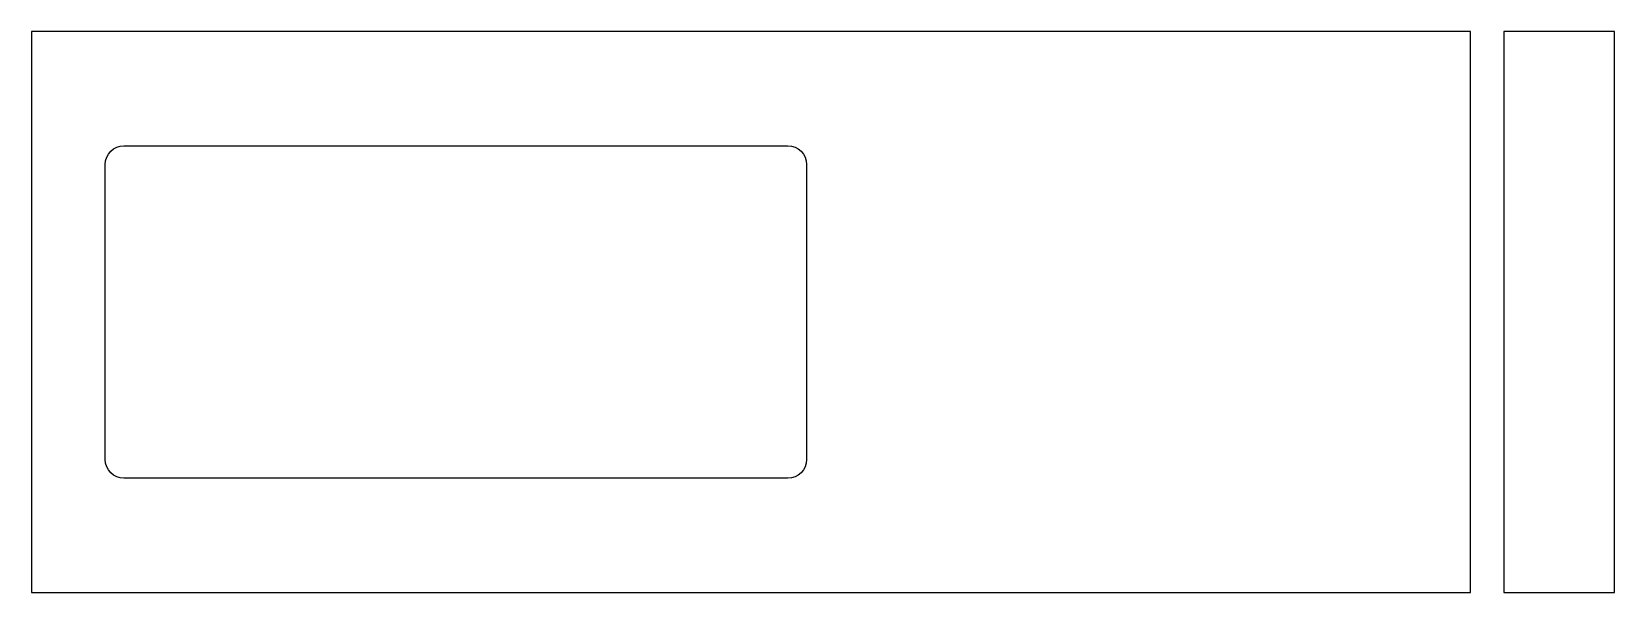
# Model space of a CAD drawing. Header units: metres. Extents: x 0 to 858, y -152 to 152.
import ezdxf

# ---------------------------------------------------------------- set-up
doc = ezdxf.new("R2010")
doc.units = ezdxf.units.M

msp = doc.modelspace()

# ---------------------------------------------------------------- linework, layer by layer
for p, q in [((780, 151.98), (0, 151.98)), ((0, 151.98), (0, -151.98)), ((780, -151.98), (780, 151.98)), ((858, 151.98), (798, 151.98)), ((798, 151.98), (798, -151.98)), ((858, -151.98), (858, 151.98)), ((41.6188, 85.6001), (42.8724, 87.1276)), ((42.8724, 87.1276), (44.3998, 88.3812)), ((44.3998, 88.3812), (46.1425, 89.3127)), ((46.1425, 89.3127), (48.0335, 89.8863)), ((48.0335, 89.8863), (50, 90.08)), ((50, 90.08), (410, 90.08)), ((410, 90.08), (411.967, 89.8863)), ((411.967, 89.8863), (413.857, 89.3127)), ((413.857, 89.3127), (415.6, 88.3812)), ((415.6, 88.3812), (417.128, 87.1276)), ((417.128, 87.1276), (418.381, 85.6001)), ((39.92, 80), (40.1137, 81.9665)), ((39.92, -80), (39.92, 80)), ((40.1137, 81.9665), (40.6873, 83.8575)), ((40.6873, 83.8575), (41.6188, 85.6001)), ((418.381, 85.6001), (419.313, 83.8575)), ((419.313, 83.8575), (419.886, 81.9665)), ((419.886, 81.9665), (420.08, 80)), ((420.08, 80), (420.08, -80)), ((40.1137, -81.9665), (39.92, -80)), ((40.6873, -83.8575), (40.1137, -81.9665)), ((41.6188, -85.6001), (40.6873, -83.8575)), ((42.8724, -87.1276), (41.6188, -85.6001)), ((418.381, -85.6001), (417.128, -87.1276)), ((419.313, -83.8575), (418.381, -85.6001)), ((419.886, -81.9665), (419.313, -83.8575)), ((420.08, -80), (419.886, -81.9665)), ((44.3998, -88.3812), (42.8724, -87.1276)), ((46.1425, -89.3127), (44.3998, -88.3812)), ((48.0335, -89.8863), (46.1425, -89.3127)), ((50, -90.08), (48.0335, -89.8863)), ((410, -90.08), (50, -90.08)), ((411.967, -89.8863), (410, -90.08)), ((413.857, -89.3127), (411.967, -89.8863)), ((415.6, -88.3812), (413.857, -89.3127)), ((417.128, -87.1276), (415.6, -88.3812)), ((0, -151.98), (780, -151.98)), ((798, -151.98), (858, -151.98))]:
    msp.add_line(p, q)

doc.saveas('drawing.dxf')
